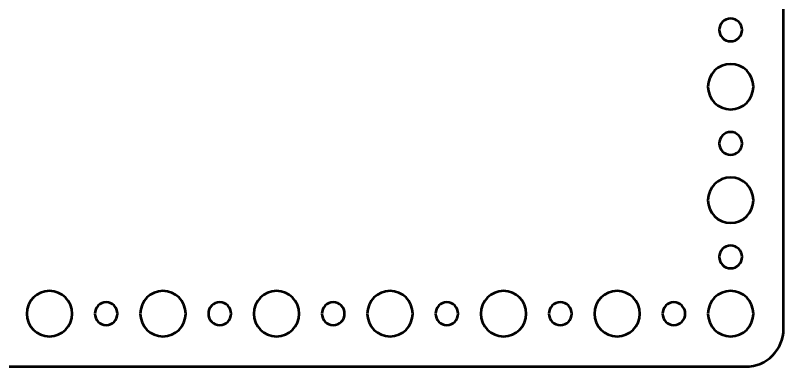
# Model space of a CAD drawing. Header units: centimetres. Extents: x -10.4 to 10.4, y -10.1 to 10.1.
# Drawn here: x 0.3 to 10.45, y -10.07 to -5.43 of the extents above; entities that cross this region are included whole.
import ezdxf

# ---------------------------------------------------------------- set-up
doc = ezdxf.new("R2010")
doc.units = ezdxf.units.CM
doc.header["$MEASUREMENT"] = 0
doc.layers.add('Layer 1', color=7, linetype='Continuous')

msp = doc.modelspace()

# ---------------------------------------------------------------- linework, layer by layer
at = {"layer": 'Layer 1', "lineweight": 53}
for points, knots in [([(9.95, -10.075), (9.95, -10.075), (-9.95, -10.075), (-9.95, -10.075), (-9.95, -10.075), (-10.22614, -10.075), (-10.45, -9.85114), (-10.45, -9.575), (-10.45, -9.575), (-10.45, -9.575), (-10.45, 9.575), (-10.45, 9.575), (-10.45, 9.575), (-10.45, 9.85114), (-10.22614, 10.075), (-9.95, 10.075), (-9.95, 10.075), (-9.95, 10.075), (9.95, 10.075), (9.95, 10.075), (9.95, 10.075), (10.22614, 10.075), (10.45, 9.85114), (10.45, 9.575), (10.45, 9.575), (10.45, 9.575), (10.45, -9.575), (10.45, -9.575), (10.45, -9.575), (10.45, -9.85114), (10.22614, -10.075), (9.95, -10.075)], [0, 0, 0, 0, 0.11111111, 0.11111111, 0.11111111, 0.11111111, 0.22222222, 0.22222222, 0.22222222, 0.22222222, 0.33333333, 0.33333333, 0.33333333, 0.33333333, 0.44444444, 0.44444444, 0.44444444, 0.44444444, 0.55555556, 0.55555556, 0.55555556, 0.55555556, 0.66666667, 0.66666667, 0.66666667, 0.66666667, 0.77777778, 0.77777778, 0.77777778, 0.77777778, 1, 1, 1, 1]), ([(9.75, -5.775), (9.66716, -5.775), (9.6, -5.70784), (9.6, -5.625), (9.6, -5.625), (9.6, -5.54216), (9.66716, -5.475), (9.75, -5.475), (9.75, -5.475), (9.83284, -5.475), (9.9, -5.54216), (9.9, -5.625), (9.9, -5.625), (9.9, -5.70784), (9.83284, -5.775), (9.75, -5.775)], [0, 0, 0, 0, 0.2, 0.2, 0.2, 0.2, 0.4, 0.4, 0.4, 0.4, 0.6, 0.6, 0.6, 0.6, 1, 1, 1, 1]), ([(9.75, -6.675), (9.58431, -6.675), (9.45, -6.54069), (9.45, -6.375), (9.45, -6.375), (9.45, -6.20931), (9.58431, -6.075), (9.75, -6.075), (9.75, -6.075), (9.91569, -6.075), (10.05, -6.20931), (10.05, -6.375), (10.05, -6.375), (10.05, -6.54069), (9.91569, -6.675), (9.75, -6.675)], [0, 0, 0, 0, 0.2, 0.2, 0.2, 0.2, 0.4, 0.4, 0.4, 0.4, 0.6, 0.6, 0.6, 0.6, 1, 1, 1, 1]), ([(9.75, -7.275), (9.66716, -7.275), (9.6, -7.20784), (9.6, -7.125), (9.6, -7.125), (9.6, -7.04216), (9.66716, -6.975), (9.75, -6.975), (9.75, -6.975), (9.83284, -6.975), (9.9, -7.04216), (9.9, -7.125), (9.9, -7.125), (9.9, -7.20784), (9.83284, -7.275), (9.75, -7.275)], [0, 0, 0, 0, 0.2, 0.2, 0.2, 0.2, 0.4, 0.4, 0.4, 0.4, 0.6, 0.6, 0.6, 0.6, 1, 1, 1, 1]), ([(9.75, -8.175), (9.58431, -8.175), (9.45, -8.04069), (9.45, -7.875), (9.45, -7.875), (9.45, -7.70931), (9.58431, -7.575), (9.75, -7.575), (9.75, -7.575), (9.91569, -7.575), (10.05, -7.70931), (10.05, -7.875), (10.05, -7.875), (10.05, -8.04069), (9.91569, -8.175), (9.75, -8.175)], [0, 0, 0, 0, 0.2, 0.2, 0.2, 0.2, 0.4, 0.4, 0.4, 0.4, 0.6, 0.6, 0.6, 0.6, 1, 1, 1, 1]), ([(9.75, -8.775), (9.66716, -8.775), (9.6, -8.70784), (9.6, -8.625), (9.6, -8.625), (9.6, -8.54216), (9.66716, -8.475), (9.75, -8.475), (9.75, -8.475), (9.83284, -8.475), (9.9, -8.54216), (9.9, -8.625), (9.9, -8.625), (9.9, -8.70784), (9.83284, -8.775), (9.75, -8.775)], [0, 0, 0, 0, 0.2, 0.2, 0.2, 0.2, 0.4, 0.4, 0.4, 0.4, 0.6, 0.6, 0.6, 0.6, 1, 1, 1, 1]), ([(0.45, -9.375), (0.45, -9.20931), (0.58431, -9.075), (0.75, -9.075), (0.75, -9.075), (0.91569, -9.075), (1.05, -9.20931), (1.05, -9.375), (1.05, -9.375), (1.05, -9.54069), (0.91569, -9.675), (0.75, -9.675), (0.75, -9.675), (0.58431, -9.675), (0.45, -9.54069), (0.45, -9.375)], [0, 0, 0, 0, 0.2, 0.2, 0.2, 0.2, 0.4, 0.4, 0.4, 0.4, 0.6, 0.6, 0.6, 0.6, 1, 1, 1, 1]), ([(1.95, -9.375), (1.95, -9.20931), (2.08431, -9.075), (2.25, -9.075), (2.25, -9.075), (2.41569, -9.075), (2.55, -9.20931), (2.55, -9.375), (2.55, -9.375), (2.55, -9.54069), (2.41569, -9.675), (2.25, -9.675), (2.25, -9.675), (2.08431, -9.675), (1.95, -9.54069), (1.95, -9.375)], [0, 0, 0, 0, 0.2, 0.2, 0.2, 0.2, 0.4, 0.4, 0.4, 0.4, 0.6, 0.6, 0.6, 0.6, 1, 1, 1, 1]), ([(3.45, -9.375), (3.45, -9.20931), (3.58431, -9.075), (3.75, -9.075), (3.75, -9.075), (3.91569, -9.075), (4.05, -9.20931), (4.05, -9.375), (4.05, -9.375), (4.05, -9.54069), (3.91569, -9.675), (3.75, -9.675), (3.75, -9.675), (3.58431, -9.675), (3.45, -9.54069), (3.45, -9.375)], [0, 0, 0, 0, 0.2, 0.2, 0.2, 0.2, 0.4, 0.4, 0.4, 0.4, 0.6, 0.6, 0.6, 0.6, 1, 1, 1, 1]), ([(4.95, -9.375), (4.95, -9.20931), (5.08431, -9.075), (5.25, -9.075), (5.25, -9.075), (5.41569, -9.075), (5.55, -9.20931), (5.55, -9.375), (5.55, -9.375), (5.55, -9.54069), (5.41569, -9.675), (5.25, -9.675), (5.25, -9.675), (5.08431, -9.675), (4.95, -9.54069), (4.95, -9.375)], [0, 0, 0, 0, 0.2, 0.2, 0.2, 0.2, 0.4, 0.4, 0.4, 0.4, 0.6, 0.6, 0.6, 0.6, 1, 1, 1, 1]), ([(6.45, -9.375), (6.45, -9.20931), (6.58431, -9.075), (6.75, -9.075), (6.75, -9.075), (6.91569, -9.075), (7.05, -9.20931), (7.05, -9.375), (7.05, -9.375), (7.05, -9.54069), (6.91569, -9.675), (6.75, -9.675), (6.75, -9.675), (6.58431, -9.675), (6.45, -9.54069), (6.45, -9.375)], [0, 0, 0, 0, 0.2, 0.2, 0.2, 0.2, 0.4, 0.4, 0.4, 0.4, 0.6, 0.6, 0.6, 0.6, 1, 1, 1, 1]), ([(7.95, -9.375), (7.95, -9.20931), (8.08431, -9.075), (8.25, -9.075), (8.25, -9.075), (8.41569, -9.075), (8.55, -9.20931), (8.55, -9.375), (8.55, -9.375), (8.55, -9.54069), (8.41569, -9.675), (8.25, -9.675), (8.25, -9.675), (8.08431, -9.675), (7.95, -9.54069), (7.95, -9.375)], [0, 0, 0, 0, 0.2, 0.2, 0.2, 0.2, 0.4, 0.4, 0.4, 0.4, 0.6, 0.6, 0.6, 0.6, 1, 1, 1, 1]), ([(9.45, -9.375), (9.45, -9.20931), (9.58431, -9.075), (9.75, -9.075), (9.75, -9.075), (9.91569, -9.075), (10.05, -9.20931), (10.05, -9.375), (10.05, -9.375), (10.05, -9.54069), (9.91569, -9.675), (9.75, -9.675), (9.75, -9.675), (9.58431, -9.675), (9.45, -9.54069), (9.45, -9.375)], [0, 0, 0, 0, 0.2, 0.2, 0.2, 0.2, 0.4, 0.4, 0.4, 0.4, 0.6, 0.6, 0.6, 0.6, 1, 1, 1, 1]), ([(1.35, -9.375), (1.35, -9.29216), (1.41716, -9.225), (1.5, -9.225), (1.5, -9.225), (1.58284, -9.225), (1.65, -9.29216), (1.65, -9.375), (1.65, -9.375), (1.65, -9.45784), (1.58284, -9.525), (1.5, -9.525), (1.5, -9.525), (1.41716, -9.525), (1.35, -9.45784), (1.35, -9.375)], [0, 0, 0, 0, 0.2, 0.2, 0.2, 0.2, 0.4, 0.4, 0.4, 0.4, 0.6, 0.6, 0.6, 0.6, 1, 1, 1, 1]), ([(2.85, -9.375), (2.85, -9.29216), (2.91716, -9.225), (3, -9.225), (3, -9.225), (3.08284, -9.225), (3.15, -9.29216), (3.15, -9.375), (3.15, -9.375), (3.15, -9.45784), (3.08284, -9.525), (3, -9.525), (3, -9.525), (2.91716, -9.525), (2.85, -9.45784), (2.85, -9.375)], [0, 0, 0, 0, 0.2, 0.2, 0.2, 0.2, 0.4, 0.4, 0.4, 0.4, 0.6, 0.6, 0.6, 0.6, 1, 1, 1, 1]), ([(4.35, -9.375), (4.35, -9.29216), (4.41716, -9.225), (4.5, -9.225), (4.5, -9.225), (4.58284, -9.225), (4.65, -9.29216), (4.65, -9.375), (4.65, -9.375), (4.65, -9.45784), (4.58284, -9.525), (4.5, -9.525), (4.5, -9.525), (4.41716, -9.525), (4.35, -9.45784), (4.35, -9.375)], [0, 0, 0, 0, 0.2, 0.2, 0.2, 0.2, 0.4, 0.4, 0.4, 0.4, 0.6, 0.6, 0.6, 0.6, 1, 1, 1, 1]), ([(5.85, -9.375), (5.85, -9.29216), (5.91716, -9.225), (6, -9.225), (6, -9.225), (6.08284, -9.225), (6.15, -9.29216), (6.15, -9.375), (6.15, -9.375), (6.15, -9.45784), (6.08284, -9.525), (6, -9.525), (6, -9.525), (5.91716, -9.525), (5.85, -9.45784), (5.85, -9.375)], [0, 0, 0, 0, 0.2, 0.2, 0.2, 0.2, 0.4, 0.4, 0.4, 0.4, 0.6, 0.6, 0.6, 0.6, 1, 1, 1, 1]), ([(7.35, -9.375), (7.35, -9.29216), (7.41716, -9.225), (7.5, -9.225), (7.5, -9.225), (7.58284, -9.225), (7.65, -9.29216), (7.65, -9.375), (7.65, -9.375), (7.65, -9.45784), (7.58284, -9.525), (7.5, -9.525), (7.5, -9.525), (7.41716, -9.525), (7.35, -9.45784), (7.35, -9.375)], [0, 0, 0, 0, 0.2, 0.2, 0.2, 0.2, 0.4, 0.4, 0.4, 0.4, 0.6, 0.6, 0.6, 0.6, 1, 1, 1, 1]), ([(8.85, -9.375), (8.85, -9.29216), (8.91716, -9.225), (9, -9.225), (9, -9.225), (9.08284, -9.225), (9.15, -9.29216), (9.15, -9.375), (9.15, -9.375), (9.15, -9.45784), (9.08284, -9.525), (9, -9.525), (9, -9.525), (8.91716, -9.525), (8.85, -9.45784), (8.85, -9.375)], [0, 0, 0, 0, 0.2, 0.2, 0.2, 0.2, 0.4, 0.4, 0.4, 0.4, 0.6, 0.6, 0.6, 0.6, 1, 1, 1, 1])]:
    msp.add_open_spline(points, degree=3, knots=knots, dxfattribs=at)

doc.saveas('drawing.dxf')
